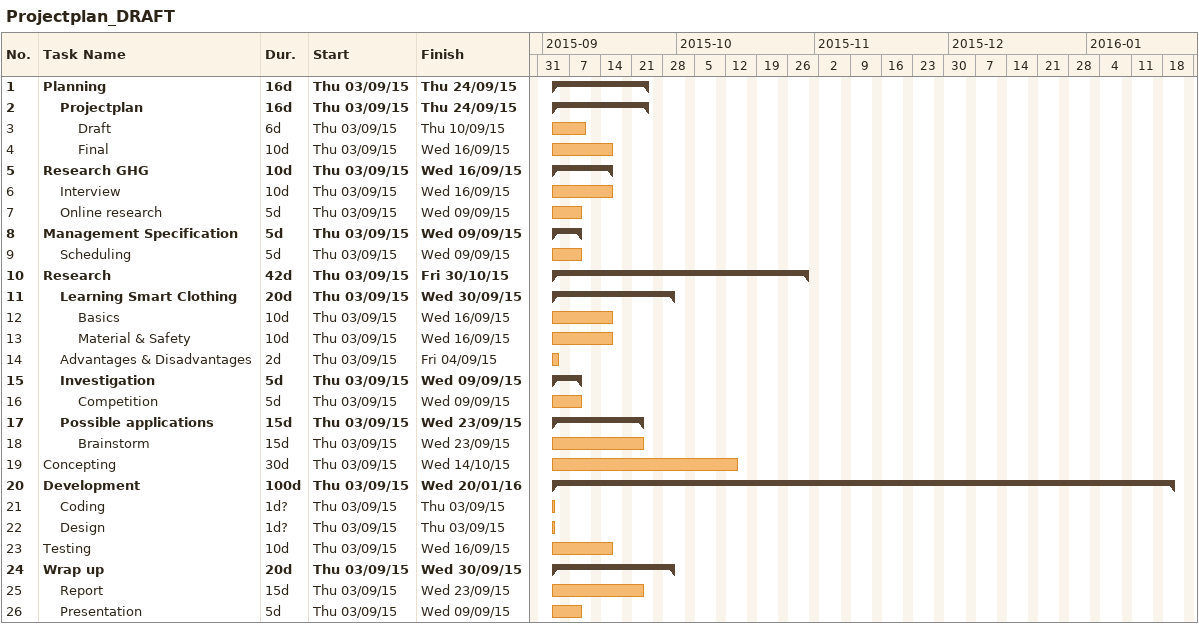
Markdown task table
Projectplan_DRAFT

| ID | Level | Task | Duration | Start | Finish |
|---|---|---|---|---|---|
| 1 | 1 | **Planning** | 16d | 2015-09-03 | 2015-09-24 |
| 2 | 2 | **Projectplan** | 16d | 2015-09-03 | 2015-09-24 |
| 3 | 3 | Draft | 6d | 2015-09-03 | 2015-09-10 |
| 4 | 3 | Final | 10d | 2015-09-03 | 2015-09-16 |
| 5 | 1 | **Research GHG** | 10d | 2015-09-03 | 2015-09-16 |
| 6 | 2 | Interview | 10d | 2015-09-03 | 2015-09-16 |
| 7 | 2 | Online research | 5d | 2015-09-03 | 2015-09-09 |
| 8 | 1 | **Management Specification** | 5d | 2015-09-03 | 2015-09-09 |
| 9 | 2 | Scheduling | 5d | 2015-09-03 | 2015-09-09 |
| 10 | 1 | **Research** | 42d | 2015-09-03 | 2015-10-30 |
| 11 | 2 | **Learning Smart Clothing** | 20d | 2015-09-03 | 2015-09-30 |
| 12 | 3 | Basics | 10d | 2015-09-03 | 2015-09-16 |
| 13 | 3 | Material & Safety | 10d | 2015-09-03 | 2015-09-16 |
| 14 | 2 | Advantages & Disadvantages | 2d | 2015-09-03 | 2015-09-04 |
| 15 | 2 | **Investigation** | 5d | 2015-09-03 | 2015-09-09 |
| 16 | 3 | Competition | 5d | 2015-09-03 | 2015-09-09 |
| 17 | 2 | **Possible applications** | 15d | 2015-09-03 | 2015-09-23 |
| 18 | 3 | Brainstorm | 15d | 2015-09-03 | 2015-09-23 |
| 19 | 1 | Concepting | 30d | 2015-09-03 | 2015-10-14 |
| 20 | 1 | **Development** | 100d | 2015-09-03 | 2016-01-20 |
| 21 | 2 | Coding | 1d? | 2015-09-03 | 2015-09-03 |
| 22 | 2 | Design | 1d? | 2015-09-03 | 2015-09-03 |
| 23 | 1 | Testing | 10d | 2015-09-03 | 2015-09-16 |
| 24 | 1 | **Wrap up** | 20d | 2015-09-03 | 2015-09-30 |
| 25 | 2 | Report | 15d | 2015-09-03 | 2015-09-23 |
| 26 | 2 | Presentation | 5d | 2015-09-03 | 2015-09-09 |
